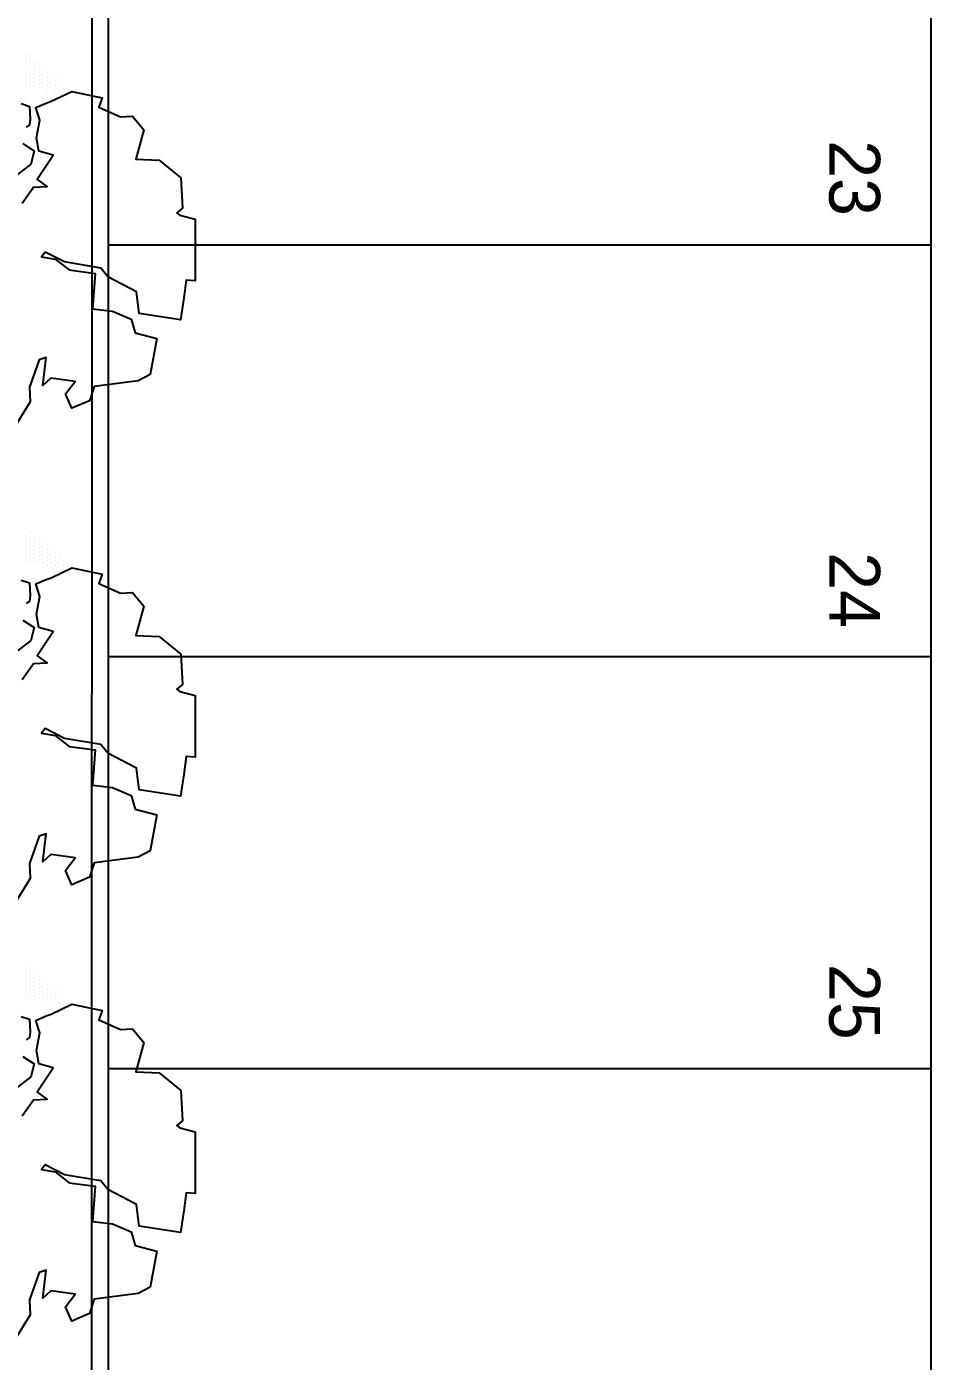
# Model space of a CAD drawing. Header units: metres. Extents: x -28 to 260, y 30 to 125.
# Drawn here: x 81.03 to 86.52, y 77.2 to 85.3 of the extents above; entities that cross this region are included whole.
import ezdxf

# ---------------------------------------------------------------- set-up
doc = ezdxf.new("R2010")
doc.units = ezdxf.units.M
doc.header["$LTSCALE"] = 0.01
doc.header["$MEASUREMENT"] = 0
doc.layers.add('0.1', color=2, linetype='Continuous')
doc.layers.add('0.18', color=1, linetype='Continuous')
doc.styles.add('ESTILO1', font='', dxfattribs={"height": 0.12})
doc.styles.get('ESTILO1').set_extended_font_data('AvantGarde Bk BT')

# ---------------------------------------------------------------- blocks, each defined once
blk = doc.blocks.new('jard22')
at = {"layer": '0.1'}
for p, q in [((-0.5163, 0.1703), (-0.5163, 0.1703)), ((-0.5038, 0.1703), (-0.5038, 0.1703)), ((-0.4976, 0.1828), (-0.4976, 0.1828)), ((-0.5476, 0.1328), (-0.5476, 0.1328)), ((-0.5413, 0.1453), (-0.5413, 0.1453)), ((-0.5351, 0.1578), (-0.5351, 0.1578)), ((-0.5351, 0.1328), (-0.5351, 0.1328)), ((-0.5288, 0.1453), (-0.5288, 0.1453)), ((-0.5226, 0.1578), (-0.5226, 0.1578)), ((-0.5226, 0.1328), (-0.5226, 0.1328)), ((-0.5163, 0.1453), (-0.5163, 0.1453)), ((-0.5101, 0.1578), (-0.5101, 0.1578)), ((-0.5101, 0.1328), (-0.5101, 0.1328)), ((-0.5038, 0.1453), (-0.5038, 0.1453)), ((-0.4976, 0.1578), (-0.4976, 0.1578)), ((-0.5851, 0.0828), (-0.5851, 0.0828)), ((-0.5788, 0.0953), (-0.5788, 0.0953)), ((-0.5726, 0.1078), (-0.5726, 0.1078)), ((-0.5726, 0.0828), (-0.5726, 0.0828)), ((-0.5663, 0.1203), (-0.5663, 0.1203)), ((-0.5663, 0.0953), (-0.5663, 0.0953)), ((-0.5601, 0.1078), (-0.5601, 0.1078)), ((-0.5601, 0.0828), (-0.5601, 0.0828)), ((-0.5538, 0.1203), (-0.5538, 0.1203)), ((-0.5538, 0.0953), (-0.5538, 0.0953)), ((-0.5476, 0.1078), (-0.5476, 0.1078)), ((-0.5476, 0.0828), (-0.5476, 0.0828)), ((-0.5413, 0.1203), (-0.5413, 0.1203)), ((-0.5413, 0.0953), (-0.5413, 0.0953)), ((-0.5351, 0.1078), (-0.5351, 0.1078)), ((-0.5351, 0.0828), (-0.5351, 0.0828)), ((-0.5288, 0.1203), (-0.5288, 0.1203)), ((-0.5288, 0.0953), (-0.5288, 0.0953)), ((-0.5226, 0.1078), (-0.5226, 0.1078)), ((-0.5226, 0.0828), (-0.5226, 0.0828)), ((-0.5163, 0.1203), (-0.5163, 0.1203)), ((-0.5163, 0.0953), (-0.5163, 0.0953)), ((-0.5101, 0.1078), (-0.5101, 0.1078)), ((-0.5101, 0.0828), (-0.5101, 0.0828)), ((-0.5038, 0.1203), (-0.5038, 0.1203)), ((-0.6101, 0.0578), (-0.6101, 0.0578)), ((-0.6038, 0.0703), (-0.6038, 0.0703)), ((-0.5976, 0.0578), (-0.5976, 0.0578)), ((-0.5913, 0.0703), (-0.5913, 0.0703)), ((-0.5851, 0.0578), (-0.5851, 0.0578)), ((-0.5788, 0.0703), (-0.5788, 0.0703)), ((-0.5726, 0.0578), (-0.5726, 0.0578)), ((-0.5663, 0.0703), (-0.5663, 0.0703)), ((-0.5601, 0.0578), (-0.5601, 0.0578)), ((-0.5538, 0.0703), (-0.5538, 0.0703)), ((-0.5476, 0.0578), (-0.5476, 0.0578)), ((-0.5413, 0.0703), (-0.5413, 0.0703)), ((-0.5351, 0.0578), (-0.5351, 0.0578)), ((-0.5288, 0.0703), (-0.5288, 0.0703)), ((-0.5226, 0.0578), (-0.5226, 0.0578)), ((-0.5163, 0.0703), (-0.5163, 0.0703)), ((-0.5101, 0.0578), (-0.5101, 0.0578))]:
    blk.add_line(p, q, dxfattribs=at)
at = {"layer": '0.18'}
for points in [[(-0.458, 0.0408), (-0.4494, 0.0668), (-0.4112, 0.0685), (-0.3938, 0.0668), (-0.3869, 0.0564)], [(-0.3366, 0.046), (-0.314, 0.0806), (-0.2741, 0.0702), (-0.2255, 0.0078)], [(-0.1561, 0.0442), (-0.2047, 0.0789), (-0.2065, 0.1205), (-0.229, 0.0893), (-0.3019, 0.1379), (-0.314, 0.0945), (-0.3539, 0.0876), (-0.4077, 0.098), (-0.4459, 0.0858), (-0.4598, 0.1171), (-0.465, 0.1327), (-0.4945, 0.1951), (-0.4754, 0.287), (-0.4476, 0.2766), (-0.4181, 0.3425), (-0.4199, 0.3789), (-0.3782, 0.4136), (-0.2897, 0.3893), (-0.2863, 0.4604), (-0.2325, 0.5263), (-0.1405, 0.5315), (-0.1267, 0.5142), (-0.1197, 0.5229), (-0.1076, 0.5697), (0.0798, 0.5697), (0.0781, 0.5419), (0.1319, 0.535), (0.1978, 0.5246), (0.1787, 0.3997), (0.1128, 0.3911), (0.0677, 0.3043), (0.0416, 0.2835), (0.0226, 0.1726), (-0.0069, 0.1136), (0.0069, 0.1032), (0.0139, 0.1448), (0.0468, 0.1864), (0.0573, 0.2662), (0.1648, 0.2575), (0.1718, 0.3182), (0.1961, 0.3754), (0.2377, 0.3876), (0.255, 0.4535), (0.3643, 0.4327), (0.3834, 0.3963), (0.4008, 0.2627), (0.4441, 0.2489), (0.4667, 0.1951), (0.4233, 0.176), (0.3852, 0.2055), (0.3748, 0.1309), (0.3973, 0.1067), (0.3123, 0.1171), (0.3192, 0.0962), (0.4025, 0.0668), (0.4476, 0.0685), (0.5344, 0.0147)]]:
    blk.add_lwpolyline(points, dxfattribs=at)

msp = doc.modelspace()

# ---------------------------------------------------------------- linework, layer by layer
at = {"layer": '0.1'}
for p, q in [((81.4238, 94.0791), (81.4226, 71.6296)), ((81.5233, 83.9796), (86.5233, 83.9796)), ((81.5231, 81.4796), (86.5231, 81.4796)), ((81.523, 78.9796), (86.523, 78.9796))]:
    msp.add_line(p, q, dxfattribs=at)
at = {"layer": '0.18'}
for p, q in [((81.5239, 94.4291), (81.5226, 71.4796)), ((86.5226, 71.4796), (86.5231, 94.429))]:
    msp.add_line(p, q, dxfattribs=at)

# ---------------------------------------------------------------- block references
at = {"layer": '0.1', "xscale": 2, "yscale": 2, "zscale": 2, "rotation": 269.9999999958798}
for p in [(80.9129, 83.9202), (80.9129, 81.0285), (80.9129, 78.3801)]:
    msp.add_blockref('jard22', p, dxfattribs=at)

# ---------------------------------------------------------------- texts
at = {"char_height": 0.30912, "width": 44.2768, "attachment_point": 1, "rotation": 270, "style": 'ESTILO1'}
for s, insert in [('23', (86.2124, 84.614)), ('24', (86.2122, 82.114)), ('25', (86.2121, 79.614))]:
    msp.add_mtext(s, dxfattribs=dict(at, insert=insert))

doc.saveas('drawing.dxf')
